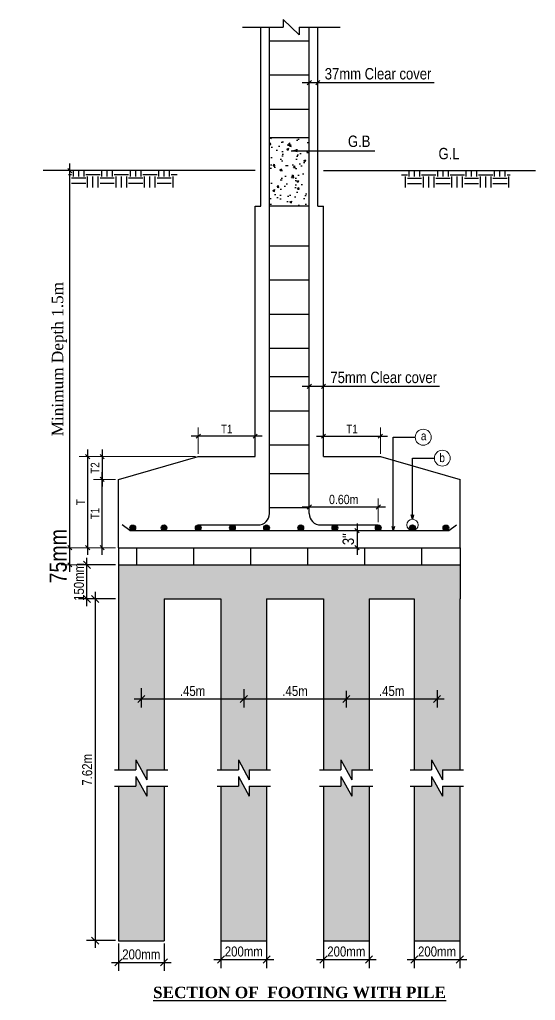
# Model space of a CAD drawing. Header units: inches. Extents: x -4010 to 65129, y -40138 to -1318.
# Drawn here: x 45073.9 to 45164.4, y -40023.5 to -39851.2 of the extents above; entities that cross this region are included whole.
import ezdxf

# ---------------------------------------------------------------- set-up
doc = ezdxf.new("R2010")
doc.units = ezdxf.units.IN
doc.header["$MEASUREMENT"] = 0
doc.header["$PDMODE"] = 99
for name, color, linetype in [('con_out1', 2, 'Continuous'), ('Hatch', 3, 'Continuous'), ('Rod', 1, 'Continuous'), ('TEX', 7, 'Continuous')]:
    doc.layers.add(name, color=color, linetype=linetype)
doc.layers.add('DIM', color=7, linetype='Continuous', lineweight=15)
doc.layers.add('Footing', color=250, linetype='Continuous', lineweight=30)
doc.styles.get("Standard").update_dxf_attribs({"font": 'ARIALN.TTF'})
doc.dimstyles.new('_20', dxfattribs={"dimscale": 0.25, "dimtxt": 7, "dimasz": 5, "dimexe": 6, "dimexo": 2, "dimgap": 2, "dimtad": 1, "dimdec": 1, "dimzin": 3, "dimdsep": 46, "dimlunit": 4, "dimtxsty": 'Standard', "dimblk": 'OBLIQUE', "dimcen": 0, "dimdle": 5, "dimclrt": 7, "dimazin": 0, "dimtfac": 0.0375, "dimtdec": 1, "dimtofl": 0, "dimtmove": 0, "dimatfit": 3, "dimldrblk": 'OPEN30', "dimfxl": 6, "dimtvp": 0.8, "dimtolj": 1, "dimtzin": 0, "dimlwe": -1, "dimarcsym": 0})
pattern_1 = [(37.5, (46480.9761, -38512.8774), (-0.03149668, 0.96341188), [0, -0.76, 0, -0.85, 0, -0.8125]), (7.5, (46480.9761, -38512.8774), (0.88488835, 1.411073), [0, -0.41, 0, -0.685, 0, -0.2625]), (327.5, (46480.3611, -38512.8774), (1.55707093, 0.00282953), [0, -0.25, 0, -0.9, 0, -1.175]), (317.5, (46480.3611, -38512.8774), (1.5030633, 0.4388378), [0, -0.125, 0, -0.59, 0, -0.675])]

# ---------------------------------------------------------------- blocks, each defined once
blk = doc.blocks.new('_Oblique')
at = {"color": 0, "linetype": 'ByBlock', "lineweight": -2}
blk.add_line((-0.5, -0.5), (0.5, 0.5), dxfattribs=at)
blk = doc.blocks.new('*D1401')
at = {"layer": 'Defpoints', "color": 0}
for p in [(45127.23, -39915.6), (45127.23, -39916.67), (45124.73, -39919.98)]:
    blk.add_point(p, dxfattribs=at)
at = {"layer": 'DIM', "color": 0}
for p, q in [((45124.73, -39919.48), (45124.73, -39914.1)), ((45127.23, -39916.17), (45127.23, -39914.1))]:
    blk.add_line(p, q, dxfattribs=at)
at = {"layer": 'DIM', "color": 0, "lineweight": -2}
for p, q in [((45123.48, -39915.6), (45127.23, -39915.6)), ((45127.23, -39915.6), (45147.62, -39915.6))]:
    blk.add_line(p, q, dxfattribs=at)
at = {"layer": 'DIM', "color": 0, "lineweight": -2, "xscale": 0.75, "yscale": 0.75, "zscale": 0.75, "rotation": 180}
blk.add_blockref('_Oblique', (45124.73, -39915.6), dxfattribs=at)
at = {"layer": 'DIM', "color": 0, "lineweight": -2, "xscale": 0.75, "yscale": 0.75, "zscale": 0.75}
blk.add_blockref('_Oblique', (45127.23, -39915.6), dxfattribs=at)
at = {"layer": 'DIM', "color": 7, "insert": (45137.8, -39914.06), "char_height": 3, "attachment_point": 5}
blk.add_mtext('\\A1;{\\H0.6667x;75mm Clear cover}', dxfattribs=at)
blk = doc.blocks.new('_Open30')
at = {"color": 0, "linetype": 'ByBlock', "lineweight": -2}
for p, q in [((-1, 0.27), (0, 0)), ((0, 0), (-1, -0.27)), ((0, 0), (-1, 0))]:
    blk.add_line(p, q, dxfattribs=at)
blk = doc.blocks.new('*D1393')
at = {"layer": 'Defpoints', "color": 0}
for p in [(45126.23, -39862.28), (45124.73, -39863.35), (45126.23, -39863.65)]:
    blk.add_point(p, dxfattribs=at)
at = {"layer": 'DIM', "color": 0, "lineweight": -2}
for p, q in [((45123.48, -39862.28), (45126.23, -39862.28)), ((45126.23, -39862.28), (45146.64, -39862.28))]:
    blk.add_line(p, q, dxfattribs=at)
at = {"layer": 'DIM', "color": 0}
for p, q in [((45124.73, -39862.85), (45124.73, -39860.78)), ((45126.23, -39863.15), (45126.23, -39860.78))]:
    blk.add_line(p, q, dxfattribs=at)
at = {"layer": 'DIM', "color": 0, "lineweight": -2, "xscale": 0.75, "yscale": 0.75, "zscale": 0.75, "rotation": 180}
blk.add_blockref('_Oblique', (45124.73, -39862.28), dxfattribs=at)
at = {"layer": 'DIM', "color": 0, "lineweight": -2, "xscale": 0.75, "yscale": 0.75, "zscale": 0.75}
blk.add_blockref('_Oblique', (45126.23, -39862.28), dxfattribs=at)
at = {"layer": 'DIM', "color": 7, "insert": (45136.81, -39860.74), "char_height": 3, "attachment_point": 5}
blk.add_mtext('\\A1;{\\H0.6667x;37mm Clear cover}', dxfattribs=at)
blk = doc.blocks.new('*D1402')
at = {"layer": 'Defpoints', "color": 0}
for p in [(45082.69, -39877.73), (45108.91, -39877.73), (45091.23, -39943.96)]:
    blk.add_point(p, dxfattribs=at)
at = {"layer": 'DIM', "color": 0}
for p, q in [((45108.41, -39877.73), (45081.19, -39877.73)), ((45090.73, -39943.96), (45081.19, -39943.96))]:
    blk.add_line(p, q, dxfattribs=at)
at = {"layer": 'DIM', "color": 0, "lineweight": -2}
blk.add_line((45082.69, -39945.21), (45082.69, -39876.48), dxfattribs=at)
at = {"layer": 'DIM', "color": 0, "lineweight": -2, "xscale": 0.75, "yscale": 0.75, "zscale": 0.75}
for p, rotation in [((45082.69, -39877.73), 90), ((45082.69, -39943.96), 270)]:
    blk.add_blockref('_Oblique', p, dxfattribs=dict(at, rotation=rotation))
at = {"layer": 'DIM', "color": 7, "insert": (45080.85, -39910.84), "char_height": 3, "attachment_point": 5, "rotation": 90}
blk.add_mtext('\\A1;{\\fTimes New Roman|b0|i0|c0|p18;\\H0.6667x;\\C256;Minimum Depth 1.5m}', dxfattribs=at)
blk = doc.blocks.new('*D1403')
at = {"layer": 'Defpoints', "color": 0}
for p in [(45131.73, -39940.96), (45131.78, -39943.96), (45133.11, -39943.96)]:
    blk.add_point(p, dxfattribs=at)
at = {"layer": 'DIM', "color": 0, "lineweight": -2}
blk.add_line((45133.11, -39939.71), (45133.11, -39945.21), dxfattribs=at)
at = {"layer": 'DIM', "color": 0}
for p, q in [((45132.23, -39940.96), (45134.61, -39940.96)), ((45132.28, -39943.96), (45134.61, -39943.96))]:
    blk.add_line(p, q, dxfattribs=at)
at = {"layer": 'DIM', "color": 0, "lineweight": -2, "xscale": 0.75, "yscale": 0.75, "zscale": 0.75}
for p, rotation in [((45133.11, -39940.96), 90), ((45133.11, -39943.96), 270)]:
    blk.add_blockref('_Oblique', p, dxfattribs=dict(at, rotation=rotation))
at = {"layer": 'DIM', "color": 7, "insert": (45131.59, -39942.46), "char_height": 3, "attachment_point": 5, "rotation": 90}
blk.add_mtext('\\A1;{\\H0.6667x;\\C7;3"}', dxfattribs=at)
blk = doc.blocks.new('*D1404')
at = {"layer": 'Defpoints', "color": 0}
for p in [(45105.23, -39924.37), (45105.23, -39927.96), (45115.23, -39927.96)]:
    blk.add_point(p, dxfattribs=at)
at = {"layer": 'DIM', "color": 0, "lineweight": -2}
blk.add_line((45116.48, -39924.37), (45103.98, -39924.37), dxfattribs=at)
at = {"layer": 'DIM', "color": 0}
for p, q in [((45105.23, -39927.46), (45105.23, -39922.87)), ((45115.23, -39927.46), (45115.23, -39922.87))]:
    blk.add_line(p, q, dxfattribs=at)
at = {"layer": 'DIM', "color": 0, "lineweight": -2, "xscale": 0.75, "yscale": 0.75, "zscale": 0.75, "rotation": 180}
blk.add_blockref('_Oblique', (45105.23, -39924.37), dxfattribs=at)
at = {"layer": 'DIM', "color": 0, "lineweight": -2, "xscale": 0.75, "yscale": 0.75, "zscale": 0.75}
blk.add_blockref('_Oblique', (45115.23, -39924.37), dxfattribs=at)
at = {"layer": 'DIM', "color": 7, "insert": (45110.23, -39923.12), "char_height": 3, "attachment_point": 5}
blk.add_mtext('\\A1;{\\H0.5x;\\C7;T1}', dxfattribs=at)
blk = doc.blocks.new('*D1405')
at = {"layer": 'Defpoints', "color": 0}
for p in [(45137.23, -39924.37), (45127.23, -39927.96), (45137.23, -39927.96)]:
    blk.add_point(p, dxfattribs=at)
at = {"layer": 'DIM', "color": 0, "lineweight": -2}
blk.add_line((45125.98, -39924.37), (45138.48, -39924.37), dxfattribs=at)
at = {"layer": 'DIM', "color": 0}
for p, q in [((45127.23, -39927.46), (45127.23, -39922.87)), ((45137.23, -39927.46), (45137.23, -39922.87))]:
    blk.add_line(p, q, dxfattribs=at)
at = {"layer": 'DIM', "color": 0, "lineweight": -2, "xscale": 0.75, "yscale": 0.75, "zscale": 0.75, "rotation": 180}
blk.add_blockref('_Oblique', (45127.23, -39924.37), dxfattribs=at)
at = {"layer": 'DIM', "color": 0, "lineweight": -2, "xscale": 0.75, "yscale": 0.75, "zscale": 0.75}
blk.add_blockref('_Oblique', (45137.23, -39924.37), dxfattribs=at)
at = {"layer": 'DIM', "color": 7, "insert": (45132.23, -39923.12), "char_height": 3, "attachment_point": 5}
blk.add_mtext('\\A1;{\\H0.5x;\\C7;T1}', dxfattribs=at)
blk = doc.blocks.new('*D1406')
at = {"layer": 'Defpoints', "color": 0}
for p in [(45088.37, -39931.96), (45091.23, -39931.96), (45090.98, -39943.96)]:
    blk.add_point(p, dxfattribs=at)
at = {"layer": 'DIM', "color": 0, "lineweight": -2}
blk.add_line((45088.37, -39945.21), (45088.37, -39930.71), dxfattribs=at)
at = {"layer": 'DIM', "color": 0}
for p, q in [((45090.73, -39931.96), (45086.87, -39931.96)), ((45090.48, -39943.96), (45086.87, -39943.96))]:
    blk.add_line(p, q, dxfattribs=at)
at = {"layer": 'DIM', "color": 0, "lineweight": -2, "xscale": 0.75, "yscale": 0.75, "zscale": 0.75}
for p, rotation in [((45088.37, -39931.96), 90), ((45088.37, -39943.96), 270)]:
    blk.add_blockref('_Oblique', p, dxfattribs=dict(at, rotation=rotation))
at = {"layer": 'DIM', "color": 7, "insert": (45087.12, -39937.96), "char_height": 3, "attachment_point": 5, "rotation": 90}
blk.add_mtext('\\A1;{\\H0.5x;\\C7;T1}', dxfattribs=at)
blk = doc.blocks.new('*D1407')
at = {"layer": 'Defpoints', "color": 0}
for p in [(45105.23, -39927.96), (45088.37, -39931.96), (45091.23, -39931.96)]:
    blk.add_point(p, dxfattribs=at)
at = {"layer": 'DIM', "color": 0, "lineweight": -2}
blk.add_line((45088.37, -39926.71), (45088.37, -39933.21), dxfattribs=at)
at = {"layer": 'DIM', "color": 0}
for p, q in [((45104.73, -39927.96), (45086.87, -39927.96)), ((45090.73, -39931.96), (45086.87, -39931.96))]:
    blk.add_line(p, q, dxfattribs=at)
at = {"layer": 'DIM', "color": 0, "lineweight": -2, "xscale": 0.75, "yscale": 0.75, "zscale": 0.75}
for p, rotation in [((45088.37, -39927.96), 90), ((45088.37, -39931.96), 270)]:
    blk.add_blockref('_Oblique', p, dxfattribs=dict(at, rotation=rotation))
at = {"layer": 'DIM', "color": 7, "insert": (45087.12, -39929.96), "char_height": 3, "attachment_point": 5, "rotation": 90}
blk.add_mtext('\\A1;{\\H0.5x;\\C7;T2}', dxfattribs=at)
blk = doc.blocks.new('*D1408')
at = {"layer": 'Defpoints', "color": 0}
for p in [(45085.83, -39927.96), (45105.23, -39927.96), (45091.23, -39943.96)]:
    blk.add_point(p, dxfattribs=at)
at = {"layer": 'DIM', "color": 0, "lineweight": -2}
blk.add_line((45085.83, -39945.21), (45085.83, -39926.71), dxfattribs=at)
at = {"layer": 'DIM', "color": 0}
for p, q in [((45104.73, -39927.96), (45084.33, -39927.96)), ((45090.73, -39943.96), (45084.33, -39943.96))]:
    blk.add_line(p, q, dxfattribs=at)
at = {"layer": 'DIM', "color": 0, "lineweight": -2, "xscale": 0.75, "yscale": 0.75, "zscale": 0.75}
for p, rotation in [((45085.83, -39927.96), 90), ((45085.83, -39943.96), 270)]:
    blk.add_blockref('_Oblique', p, dxfattribs=dict(at, rotation=rotation))
at = {"layer": 'DIM', "color": 7, "insert": (45084.58, -39935.96), "char_height": 3, "attachment_point": 5, "rotation": 90}
blk.add_mtext('\\A1;{\\H0.5x;\\C7;T}', dxfattribs=at)
blk = doc.blocks.new('*D1409')
at = {"layer": 'Defpoints', "color": 0}
for p in [(45124.73, -39936.83), (45124.73, -39936.98), (45136.84, -39939.96)]:
    blk.add_point(p, dxfattribs=at)
at = {"layer": 'DIM', "color": 0}
for p, q in [((45124.73, -39936.48), (45124.73, -39935.33)), ((45136.84, -39939.46), (45136.84, -39935.33))]:
    blk.add_line(p, q, dxfattribs=at)
at = {"layer": 'DIM', "color": 0, "lineweight": -2}
blk.add_line((45138.09, -39936.83), (45123.48, -39936.83), dxfattribs=at)
at = {"layer": 'DIM', "color": 0, "lineweight": -2, "xscale": 0.75, "yscale": 0.75, "zscale": 0.75, "rotation": 180}
blk.add_blockref('_Oblique', (45124.73, -39936.83), dxfattribs=at)
at = {"layer": 'DIM', "color": 0, "lineweight": -2, "xscale": 0.75, "yscale": 0.75, "zscale": 0.75}
blk.add_blockref('_Oblique', (45136.84, -39936.83), dxfattribs=at)
at = {"layer": 'DIM', "color": 7, "insert": (45130.78, -39935.5), "char_height": 3, "attachment_point": 5}
blk.add_mtext('\\A1;{\\H0.54x;0.60m}', dxfattribs=at)
blk = doc.blocks.new('*D1394')
at = {"layer": 'Defpoints', "color": 0}
for p in [(45082.69, -39943.96), (45090.98, -39943.96), (45091.23, -39946.96)]:
    blk.add_point(p, dxfattribs=at)
at = {"layer": 'DIM', "color": 0, "lineweight": -2}
blk.add_line((45082.69, -39948.21), (45082.69, -39942.71), dxfattribs=at)
at = {"layer": 'DIM', "color": 0}
for p, q in [((45090.48, -39943.96), (45081.19, -39943.96)), ((45090.73, -39946.96), (45081.19, -39946.96))]:
    blk.add_line(p, q, dxfattribs=at)
at = {"layer": 'DIM', "color": 0, "lineweight": -2, "xscale": 0.75, "yscale": 0.75, "zscale": 0.75}
for p, rotation in [((45082.69, -39943.96), 90), ((45082.69, -39946.96), 270)]:
    blk.add_blockref('_Oblique', p, dxfattribs=dict(at, rotation=rotation))
at = {"layer": 'DIM', "color": 7, "insert": (45080.66, -39945.46), "char_height": 3, "attachment_point": 5, "rotation": 90}
blk.add_mtext('\\A1;75mm', dxfattribs=at)
blk = doc.blocks.new('*D1395')
at = {"layer": 'Defpoints', "color": 0}
for p in [(45095.23, -39968.13), (45113.23, -39968.29), (45113.23, -39970.52)]:
    blk.add_point(p, dxfattribs=at)
at = {"layer": 'TEX', "color": 0}
for p, q in [((45095.23, -39968.63), (45095.23, -39972.02)), ((45113.23, -39968.79), (45113.23, -39972.02))]:
    blk.add_line(p, q, dxfattribs=at)
at = {"layer": 'TEX', "color": 0, "lineweight": -2}
blk.add_line((45093.98, -39970.52), (45114.48, -39970.52), dxfattribs=at)
at = {"layer": 'TEX', "color": 0, "lineweight": -2, "xscale": 1.25, "yscale": 1.25, "zscale": 1.25, "rotation": 180}
blk.add_blockref('_Oblique', (45095.23, -39970.52), dxfattribs=at)
at = {"layer": 'TEX', "color": 0, "lineweight": -2, "xscale": 1.25, "yscale": 1.25, "zscale": 1.25}
blk.add_blockref('_Oblique', (45113.23, -39970.52), dxfattribs=at)
at = {"layer": 'TEX', "color": 7, "insert": (45104.23, -39969.13), "char_height": 1.75, "attachment_point": 5}
blk.add_mtext('\\A1;.45m', dxfattribs=at)
blk = doc.blocks.new('*D1396')
at = {"layer": 'Defpoints', "color": 0}
for p in [(45113.23, -39968.29), (45131.23, -39968.61), (45131.23, -39970.52)]:
    blk.add_point(p, dxfattribs=at)
at = {"layer": 'TEX', "color": 0}
for p, q in [((45113.23, -39968.79), (45113.23, -39972.02)), ((45131.23, -39969.11), (45131.23, -39972.02))]:
    blk.add_line(p, q, dxfattribs=at)
at = {"layer": 'TEX', "color": 0, "lineweight": -2}
blk.add_line((45111.98, -39970.52), (45132.48, -39970.52), dxfattribs=at)
at = {"layer": 'TEX', "color": 0, "lineweight": -2, "xscale": 1.25, "yscale": 1.25, "zscale": 1.25, "rotation": 180}
blk.add_blockref('_Oblique', (45113.23, -39970.52), dxfattribs=at)
at = {"layer": 'TEX', "color": 0, "lineweight": -2, "xscale": 1.25, "yscale": 1.25, "zscale": 1.25}
blk.add_blockref('_Oblique', (45131.23, -39970.52), dxfattribs=at)
at = {"layer": 'TEX', "color": 7, "insert": (45122.23, -39969.13), "char_height": 1.75, "attachment_point": 5}
blk.add_mtext('\\A1;.45m', dxfattribs=at)
blk = doc.blocks.new('*D1397')
at = {"layer": 'Defpoints', "color": 0}
for p in [(45131.23, -39968.61), (45147.16, -39968.45), (45147.16, -39970.52)]:
    blk.add_point(p, dxfattribs=at)
at = {"layer": 'TEX', "color": 0}
for p, q in [((45131.23, -39969.11), (45131.23, -39972.02)), ((45147.16, -39968.95), (45147.16, -39972.02))]:
    blk.add_line(p, q, dxfattribs=at)
at = {"layer": 'TEX', "color": 0, "lineweight": -2}
blk.add_line((45129.98, -39970.52), (45148.41, -39970.52), dxfattribs=at)
at = {"layer": 'TEX', "color": 0, "lineweight": -2, "xscale": 1.25, "yscale": 1.25, "zscale": 1.25, "rotation": 180}
blk.add_blockref('_Oblique', (45131.23, -39970.52), dxfattribs=at)
at = {"layer": 'TEX', "color": 0, "lineweight": -2, "xscale": 1.25, "yscale": 1.25, "zscale": 1.25}
blk.add_blockref('_Oblique', (45147.16, -39970.52), dxfattribs=at)
at = {"layer": 'TEX', "color": 7, "insert": (45139.19, -39969.13), "char_height": 1.75, "attachment_point": 5}
blk.add_mtext('\\A1;.45m', dxfattribs=at)
blk = doc.blocks.new('*D1410')
at = {"layer": 'Defpoints', "color": 0}
for p in [(45091.23, -39952.96), (45087.13, -40012.96), (45091.23, -40012.96)]:
    blk.add_point(p, dxfattribs=at)
at = {"layer": 'TEX', "color": 0, "lineweight": -2}
blk.add_line((45087.13, -39951.71), (45087.13, -40014.21), dxfattribs=at)
at = {"layer": 'TEX', "color": 0}
for p, q in [((45090.73, -39952.96), (45085.63, -39952.96)), ((45090.73, -40012.96), (45085.63, -40012.96))]:
    blk.add_line(p, q, dxfattribs=at)
at = {"layer": 'TEX', "color": 0, "lineweight": -2, "xscale": 1.25, "yscale": 1.25, "zscale": 1.25}
for p, rotation in [((45087.13, -39952.96), 90), ((45087.13, -40012.96), 270)]:
    blk.add_blockref('_Oblique', p, dxfattribs=dict(at, rotation=rotation))
at = {"layer": 'TEX', "color": 7, "insert": (45085.74, -39982.96), "char_height": 1.75, "attachment_point": 5, "rotation": 90}
blk.add_mtext('\\A1;7.62m', dxfattribs=at)
blk = doc.blocks.new('*D1411')
at = {"layer": 'Defpoints', "color": 0}
for p in [(45085.69, -39946.96), (45091.23, -39946.96), (45091.23, -39952.96)]:
    blk.add_point(p, dxfattribs=at)
at = {"layer": 'TEX', "color": 0, "lineweight": -2}
blk.add_line((45085.69, -39954.21), (45085.69, -39945.71), dxfattribs=at)
at = {"layer": 'TEX', "color": 0}
for p, q in [((45090.73, -39946.96), (45084.19, -39946.96)), ((45090.73, -39952.96), (45084.19, -39952.96))]:
    blk.add_line(p, q, dxfattribs=at)
at = {"layer": 'TEX', "color": 0, "lineweight": -2, "xscale": 1.25, "yscale": 1.25, "zscale": 1.25}
for p, rotation in [((45085.69, -39946.96), 90), ((45085.69, -39952.96), 270)]:
    blk.add_blockref('_Oblique', p, dxfattribs=dict(at, rotation=rotation))
at = {"layer": 'TEX', "color": 7, "insert": (45084.3, -39949.96), "char_height": 1.75, "attachment_point": 5, "rotation": 90}
blk.add_mtext('\\A1;150mm', dxfattribs=at)
blk = doc.blocks.new('*D1412')
at = {"layer": 'Defpoints', "color": 0}
for p in [(45091.23, -40012.96), (45099.23, -40012.96), (45099.23, -40016.78)]:
    blk.add_point(p, dxfattribs=at)
at = {"layer": 'TEX', "color": 0}
for p, q in [((45091.23, -40013.46), (45091.23, -40018.28)), ((45099.23, -40013.46), (45099.23, -40018.28))]:
    blk.add_line(p, q, dxfattribs=at)
at = {"layer": 'TEX', "color": 0, "lineweight": -2}
blk.add_line((45089.98, -40016.78), (45100.48, -40016.78), dxfattribs=at)
at = {"layer": 'TEX', "color": 0, "lineweight": -2, "xscale": 1.25, "yscale": 1.25, "zscale": 1.25, "rotation": 180}
blk.add_blockref('_Oblique', (45091.23, -40016.78), dxfattribs=at)
at = {"layer": 'TEX', "color": 0, "lineweight": -2, "xscale": 1.25, "yscale": 1.25, "zscale": 1.25}
blk.add_blockref('_Oblique', (45099.23, -40016.78), dxfattribs=at)
at = {"layer": 'TEX', "color": 7, "insert": (45095.23, -40015.38), "char_height": 1.75, "attachment_point": 5}
blk.add_mtext('\\A1;200mm', dxfattribs=at)
blk = doc.blocks.new('*D1398')
at = {"layer": 'Defpoints', "color": 0}
for p in [(45109.23, -40012.46), (45117.23, -40012.46), (45117.23, -40016.28)]:
    blk.add_point(p, dxfattribs=at)
at = {"layer": 'TEX', "color": 0}
for p, q in [((45109.23, -40012.96), (45109.23, -40017.78)), ((45117.23, -40012.96), (45117.23, -40017.78))]:
    blk.add_line(p, q, dxfattribs=at)
at = {"layer": 'TEX', "color": 0, "lineweight": -2}
blk.add_line((45107.98, -40016.28), (45118.48, -40016.28), dxfattribs=at)
at = {"layer": 'TEX', "color": 0, "lineweight": -2, "xscale": 1.25, "yscale": 1.25, "zscale": 1.25, "rotation": 180}
blk.add_blockref('_Oblique', (45109.23, -40016.28), dxfattribs=at)
at = {"layer": 'TEX', "color": 0, "lineweight": -2, "xscale": 1.25, "yscale": 1.25, "zscale": 1.25}
blk.add_blockref('_Oblique', (45117.23, -40016.28), dxfattribs=at)
at = {"layer": 'TEX', "color": 7, "insert": (45113.23, -40014.88), "char_height": 1.75, "attachment_point": 5}
blk.add_mtext('\\A1;200mm', dxfattribs=at)
blk = doc.blocks.new('*D1399')
at = {"layer": 'Defpoints', "color": 0}
for p in [(45127.23, -40012.46), (45135.23, -40012.46), (45135.23, -40016.28)]:
    blk.add_point(p, dxfattribs=at)
at = {"layer": 'TEX', "color": 0}
for p, q in [((45127.23, -40012.96), (45127.23, -40017.78)), ((45135.23, -40012.96), (45135.23, -40017.78))]:
    blk.add_line(p, q, dxfattribs=at)
at = {"layer": 'TEX', "color": 0, "lineweight": -2}
blk.add_line((45125.98, -40016.28), (45136.48, -40016.28), dxfattribs=at)
at = {"layer": 'TEX', "color": 0, "lineweight": -2, "xscale": 1.25, "yscale": 1.25, "zscale": 1.25, "rotation": 180}
blk.add_blockref('_Oblique', (45127.23, -40016.28), dxfattribs=at)
at = {"layer": 'TEX', "color": 0, "lineweight": -2, "xscale": 1.25, "yscale": 1.25, "zscale": 1.25}
blk.add_blockref('_Oblique', (45135.23, -40016.28), dxfattribs=at)
at = {"layer": 'TEX', "color": 7, "insert": (45131.23, -40014.88), "char_height": 1.75, "attachment_point": 5}
blk.add_mtext('\\A1;200mm', dxfattribs=at)
blk = doc.blocks.new('*D1400')
at = {"layer": 'Defpoints', "color": 0}
for p in [(45143.16, -40012.46), (45151.16, -40012.46), (45151.16, -40016.28)]:
    blk.add_point(p, dxfattribs=at)
at = {"layer": 'TEX', "color": 0}
for p, q in [((45143.16, -40012.96), (45143.16, -40017.78)), ((45151.16, -40012.96), (45151.16, -40017.78))]:
    blk.add_line(p, q, dxfattribs=at)
at = {"layer": 'TEX', "color": 0, "lineweight": -2}
blk.add_line((45141.91, -40016.28), (45152.41, -40016.28), dxfattribs=at)
at = {"layer": 'TEX', "color": 0, "lineweight": -2, "xscale": 1.25, "yscale": 1.25, "zscale": 1.25, "rotation": 180}
blk.add_blockref('_Oblique', (45143.16, -40016.28), dxfattribs=at)
at = {"layer": 'TEX', "color": 0, "lineweight": -2, "xscale": 1.25, "yscale": 1.25, "zscale": 1.25}
blk.add_blockref('_Oblique', (45151.16, -40016.28), dxfattribs=at)
at = {"layer": 'TEX', "color": 7, "insert": (45147.16, -40014.88), "char_height": 1.75, "attachment_point": 5}
blk.add_mtext('\\A1;200mm', dxfattribs=at)

msp = doc.modelspace()

# ---------------------------------------------------------------- hatches: boundary and pattern name
at = {"layer": 'Hatch'}
h = msp.add_hatch(dxfattribs=at)
h.set_pattern_fill('AR-CONC', color=256, scale=0.5, style=0)
h.set_pattern_definition([(50, (45039.4597, -39984.7075), (3.5863, -0.31376), [0.375, -4.125]), (355, (45039.4597, -39984.7075), (-0.69376, 3.76096), [0.3, -3.3]), (100.4514, (45039.7585, -39984.7336), (2.89255, 3.4472), [0.3187, -3.50571]), (46.1842, (45039.4597, -39983.7075), (5.3362, -0.8276), [0.5625, -6.1875]), (96.6356, (45039.9044, -39983.7764), (4.67331, 4.87059), [0.47805, -5.25856]), (351.184, (45039.4597, -39983.7075), (4.6733, 4.8706), [0.45, -4.95]), (21, (45039.9597, -39983.9575), (2.984535, -2.013094), [0.375, -4.125]), (326, (45039.9597, -39983.9575), (1.21658, 3.62575), [0.3, -3.3]), (71.4514, (45040.2084, -39984.1252), (4.20111, 1.61265), [0.3187, -3.50571]), (37.5, (45039.4597, -39984.7075), (0.060799, 1.664469), [0, -3.26, 0, -3.35, 0, -3.3125]), (7.5, (45039.4597, -39984.7075), (1.315348, 1.972059), [0, -1.91, 0, -3.185, 0, -1.2625]), (327.5, (45038.3447, -39984.7075), (2.669112, -0.112774), [0, -1.25, 0, -3.9, 0, -5.175]), (317.5, (45037.8447, -39984.7075), (2.91593, 0.500525), [0, -1.625, 0, -2.59, 0, -3.675])])
h.paths.add_polyline_path([(45117.729, -39883.961), (45124.729, -39883.961), (45124.729, -39871.961), (45117.729, -39871.961)])
h = msp.add_hatch(dxfattribs=at)
h.set_pattern_fill('EARTH', color=256, scale=10, style=0)
h.set_pattern_definition([(180, (45202.9977, -39978.4688), (-2.5, 2.5), [2.5, -2.5]), (180, (45202.9977, -39977.5313), (-2.5, 2.5), [2.5, -2.5]), (180, (45202.9977, -39976.5938), (-2.5, 2.5), [2.5, -2.5]), (90, (45202.6852, -39976.2813), (2.5, 2.5), [2.5, -2.5]), (90, (45201.7477, -39976.2813), (2.5, 2.5), [2.5, -2.5]), (90, (45200.8102, -39976.2813), (2.5, 2.5), [2.5, -2.5])])
h.paths.add_polyline_path([(45082.459, -39877.725), (45101.561, -39877.725), (45101.561, -39880.725), (45082.459, -39880.725)])
h = msp.add_hatch(dxfattribs=at)
h.set_pattern_fill('EARTH', color=256, scale=10, style=0)
h.set_pattern_definition([(0, (45039.4597, -39978.4688), (2.5, 2.5), [2.5, -2.5]), (0, (45039.4597, -39977.5313), (2.5, 2.5), [2.5, -2.5]), (0, (45039.4597, -39976.5938), (2.5, 2.5), [2.5, -2.5]), (90, (45039.7722, -39976.2813), (-2.5, 2.5), [2.5, -2.5]), (90, (45040.7097, -39976.2813), (-2.5, 2.5), [2.5, -2.5]), (90, (45041.6472, -39976.2813), (-2.5, 2.5), [2.5, -2.5])])
h.paths.add_polyline_path([(45159.998, -39877.725), (45140.896, -39877.725), (45140.896, -39880.725), (45159.998, -39880.725)])
h = msp.add_hatch(dxfattribs=at)
h.set_pattern_fill('BRICK', color=256, scale=20, style=0)
h.set_pattern_definition([(0, (45039.4597, -39982.7075), (0, 5), []), (90, (45039.46, -39982.707), (-10, 6e-16), [5, -5]), (90, (45044.46, -39982.707), (-10, 6e-16), [-5, 5])])
h.paths.add_polyline_path([(45151.229, -39946.964), (45151.229, -39943.964), (45091.229, -39943.964), (45091.229, -39946.964)])
h = msp.add_hatch(dxfattribs=at)
h.set_pattern_fill('AR-SAND', color=256, scale=0.5, style=0)
h.set_pattern_definition([(37.5, (45039.4597, -39982.70746), (-0.0314967, 0.963412), [0, -0.76, 0, -0.85, 0, -0.8125]), (7.5, (45039.4597, -39982.7075), (0.884888, 1.411073), [0, -0.41, 0, -0.685, 0, -0.2625]), (327.5, (45038.8447, -39982.70746), (1.557071, 0.0028295), [0, -0.25, 0, -0.9, 0, -1.175]), (317.5, (45038.8447, -39982.7075), (1.503063, 0.438838), [0, -0.125, 0, -0.59, 0, -0.675])])
h.paths.add_polyline_path([(45091.229, -39946.964), (45091.229, -39952.964), (45151.229, -39952.964), (45151.229, -39946.964)])
h = msp.add_hatch(dxfattribs=at)
h.set_pattern_fill('AR-SAND', color=256, scale=0.5, style=0)
h.set_pattern_definition(pattern_1)
h.paths.add_polyline_path([(45091.229, -40012.964), (45099.229, -40012.964), (45099.229, -39985.855), (45096.18, -39985.855), (45096.18, -39987.589), (45094.278, -39984.12), (45094.278, -39985.855), (45091.229, -39985.855)])
h.paths.add_polyline_path([(45117.229, -39985.855), (45114.18, -39985.855), (45114.18, -39987.589), (45112.278, -39984.12), (45112.278, -39985.855), (45109.229, -39985.855), (45109.229, -40012.964), (45117.229, -40012.964)])
h.paths.add_polyline_path([(45127.229, -40012.964), (45135.229, -40012.964), (45135.229, -39985.855), (45132.18, -39985.855), (45132.18, -39987.589), (45130.278, -39984.12), (45130.278, -39985.855), (45127.229, -39985.855)])
h.paths.add_polyline_path([(45151.155, -39985.855), (45148.106, -39985.855), (45148.106, -39987.589), (45146.205, -39984.12), (45146.205, -39985.855), (45143.155, -39985.855), (45143.155, -40012.964), (45151.155, -40012.964)])
h.paths.add_polyline_path([(45151.155, -39952.964), (45143.155, -39952.964), (45143.155, -39982.964), (45146.205, -39982.964), (45146.205, -39981.229), (45148.106, -39984.698), (45148.106, -39982.964), (45151.155, -39982.964)])
h.paths.add_polyline_path([(45135.229, -39952.964), (45127.229, -39952.964), (45127.229, -39982.964), (45130.278, -39982.964), (45130.278, -39981.229), (45132.18, -39984.698), (45132.18, -39982.964), (45135.229, -39982.964)])
h.paths.add_polyline_path([(45109.229, -39982.964), (45112.278, -39982.964), (45112.278, -39981.229), (45114.18, -39984.698), (45114.18, -39982.964), (45117.229, -39982.964), (45117.229, -39952.964), (45109.229, -39952.964)])
h.paths.add_polyline_path([(45099.229, -39952.964), (45091.229, -39952.964), (45091.229, -39982.964), (45094.278, -39982.964), (45094.278, -39981.229), (45096.18, -39984.698), (45096.18, -39982.964), (45099.229, -39982.964)])
h = msp.add_hatch(dxfattribs=at)
h.set_pattern_fill('AR-SAND', color=256, scale=0.5, style=0)
h.set_pattern_definition(pattern_1)
h.paths.add_polyline_path([(45091.229, -40012.964), (45099.229, -40012.964), (45099.229, -39985.855), (45096.18, -39985.855), (45096.18, -39987.589), (45094.278, -39984.12), (45094.278, -39985.855), (45091.229, -39985.855)])
h.paths.add_polyline_path([(45117.229, -39985.855), (45114.18, -39985.855), (45114.18, -39987.589), (45112.278, -39984.12), (45112.278, -39985.855), (45109.229, -39985.855), (45109.229, -40012.964), (45117.229, -40012.964)])
h.paths.add_polyline_path([(45127.229, -40012.964), (45135.229, -40012.964), (45135.229, -39985.855), (45132.18, -39985.855), (45132.18, -39987.589), (45130.278, -39984.12), (45130.278, -39985.855), (45127.229, -39985.855)])
h.paths.add_polyline_path([(45151.155, -39985.855), (45148.106, -39985.855), (45148.106, -39987.589), (45146.205, -39984.12), (45146.205, -39985.855), (45143.155, -39985.855), (45143.155, -40012.964), (45151.155, -40012.964)])
h.paths.add_polyline_path([(45151.155, -39952.964), (45143.155, -39952.964), (45143.155, -39982.964), (45146.205, -39982.964), (45146.205, -39981.229), (45148.106, -39984.698), (45148.106, -39982.964), (45151.155, -39982.964)])
h.paths.add_polyline_path([(45135.229, -39952.964), (45127.229, -39952.964), (45127.229, -39982.964), (45130.278, -39982.964), (45130.278, -39981.229), (45132.18, -39984.698), (45132.18, -39982.964), (45135.229, -39982.964)])
h.paths.add_polyline_path([(45109.229, -39982.964), (45112.278, -39982.964), (45112.278, -39981.229), (45114.18, -39984.698), (45114.18, -39982.964), (45117.229, -39982.964), (45117.229, -39952.964), (45109.229, -39952.964)])
h.paths.add_polyline_path([(45099.229, -39952.964), (45091.229, -39952.964), (45091.229, -39982.964), (45094.278, -39982.964), (45094.278, -39981.229), (45096.18, -39984.698), (45096.18, -39982.964), (45099.229, -39982.964)])
h = msp.add_hatch(dxfattribs=at)
h.set_pattern_fill('AR-SAND', color=256, scale=0.5, style=0)
h.set_pattern_definition(pattern_1)
h.paths.add_polyline_path([(45091.229, -40012.964), (45099.229, -40012.964), (45099.229, -39985.855), (45096.18, -39985.855), (45096.18, -39987.589), (45094.278, -39984.12), (45094.278, -39985.855), (45091.229, -39985.855)])
h.paths.add_polyline_path([(45117.229, -39985.855), (45114.18, -39985.855), (45114.18, -39987.589), (45112.278, -39984.12), (45112.278, -39985.855), (45109.229, -39985.855), (45109.229, -40012.964), (45117.229, -40012.964)])
h.paths.add_polyline_path([(45127.229, -40012.964), (45135.229, -40012.964), (45135.229, -39985.855), (45132.18, -39985.855), (45132.18, -39987.589), (45130.278, -39984.12), (45130.278, -39985.855), (45127.229, -39985.855)])
h.paths.add_polyline_path([(45151.155, -39985.855), (45148.106, -39985.855), (45148.106, -39987.589), (45146.205, -39984.12), (45146.205, -39985.855), (45143.155, -39985.855), (45143.155, -40012.964), (45151.155, -40012.964)])
h.paths.add_polyline_path([(45151.155, -39952.964), (45143.155, -39952.964), (45143.155, -39982.964), (45146.205, -39982.964), (45146.205, -39981.229), (45148.106, -39984.698), (45148.106, -39982.964), (45151.155, -39982.964)])
h.paths.add_polyline_path([(45135.229, -39952.964), (45127.229, -39952.964), (45127.229, -39982.964), (45130.278, -39982.964), (45130.278, -39981.229), (45132.18, -39984.698), (45132.18, -39982.964), (45135.229, -39982.964)])
h.paths.add_polyline_path([(45109.229, -39982.964), (45112.278, -39982.964), (45112.278, -39981.229), (45114.18, -39984.698), (45114.18, -39982.964), (45117.229, -39982.964), (45117.229, -39952.964), (45109.229, -39952.964)])
h.paths.add_polyline_path([(45099.229, -39952.964), (45091.229, -39952.964), (45091.229, -39982.964), (45094.278, -39982.964), (45094.278, -39981.229), (45096.18, -39984.698), (45096.18, -39982.964), (45099.229, -39982.964)])
at = {"layer": 'Rod'}
for points in [[(45094.228, -39940.478, 1), (45093.228, -39940.478, 1)], [(45099.729, -39940.464, 1), (45098.729, -39940.464, 1)], [(45105.729, -39940.464, 1), (45104.729, -39940.464, 1)], [(45111.729, -39940.464, 1), (45110.729, -39940.464, 1)], [(45117.729, -39940.464, 1), (45116.729, -39940.464, 1)], [(45123.729, -39940.464, 1), (45122.729, -39940.464, 1)], [(45129.729, -39940.464, 1), (45128.729, -39940.464, 1)], [(45137.341, -39940.464, 1), (45136.341, -39940.464, 1)], [(45143.341, -39940.464, 1), (45142.341, -39940.464, 1)], [(45149.229, -39940.478, 1), (45148.229, -39940.478, 1)]]:
    msp.add_hatch(color=256, dxfattribs=at).paths.add_polyline_path(points)

# ---------------------------------------------------------------- linework, layer by layer
at = {"layer": 'con_out1'}
for p, q in [((45120.159, -39851.222), (45120.159, -39852.565)), ((45120.159, -39851.222), (45122.973, -39853.909)), ((45112.997, -39852.565), (45120.159, -39852.565)), ((45116.229, -39883.964), (45116.229, -39852.565)), ((45122.973, -39852.565), (45130.134, -39852.565)), ((45122.973, -39852.565), (45122.973, -39853.909)), ((45126.229, -39883.964), (45126.229, -39852.565)), ((45124.729, -39871.961), (45117.729, -39871.961)), ((45115.229, -39927.964), (45115.229, -39883.964)), ((45115.229, -39883.964), (45116.229, -39883.964)), ((45124.729, -39883.961), (45117.729, -39883.961)), ((45126.229, -39883.964), (45127.229, -39883.964)), ((45127.229, -39927.964), (45127.229, -39883.964)), ((45091.229, -39931.964), (45105.229, -39927.964)), ((45105.229, -39927.964), (45115.229, -39927.964)), ((45127.229, -39927.964), (45137.229, -39927.964)), ((45137.229, -39927.964), (45151.229, -39931.964)), ((45091.229, -39943.964), (45091.229, -39931.964)), ((45151.229, -39943.964), (45151.229, -39931.964)), ((45091.229, -39943.964), (45151.229, -39943.964)), ((45091.229, -39952.964), (45091.229, -39982.964)), ((45099.229, -39952.964), (45099.229, -39982.964)), ((45109.229, -39952.964), (45109.229, -39982.964)), ((45117.229, -39952.964), (45117.229, -39982.964)), ((45127.229, -39952.964), (45127.229, -39982.964)), ((45135.229, -39952.964), (45135.229, -39982.964)), ((45143.155, -39952.964), (45143.155, -39982.964)), ((45151.155, -39952.964), (45151.155, -39982.964)), ((45094.278, -39981.229), (45094.278, -39982.964)), ((45094.278, -39981.229), (45096.18, -39984.698)), ((45112.278, -39981.229), (45112.278, -39982.964)), ((45112.278, -39981.229), (45114.18, -39984.698)), ((45130.278, -39981.229), (45130.278, -39982.964)), ((45130.278, -39981.229), (45132.18, -39984.698)), ((45146.205, -39981.229), (45146.205, -39982.964)), ((45146.205, -39981.229), (45148.106, -39984.698)), ((45090.533, -39982.964), (45094.278, -39982.964)), ((45096.18, -39982.964), (45099.908, -39982.964)), ((45096.18, -39982.964), (45096.18, -39984.698)), ((45108.533, -39982.964), (45112.278, -39982.964)), ((45114.18, -39982.964), (45117.908, -39982.964)), ((45114.18, -39982.964), (45114.18, -39984.698)), ((45126.533, -39982.964), (45130.278, -39982.964)), ((45132.18, -39982.964), (45135.908, -39982.964)), ((45132.18, -39982.964), (45132.18, -39984.698)), ((45142.46, -39982.964), (45146.205, -39982.964)), ((45148.106, -39982.964), (45151.835, -39982.964)), ((45148.106, -39982.964), (45148.106, -39984.698)), ((45094.278, -39984.12), (45094.278, -39985.855)), ((45094.278, -39984.12), (45096.18, -39987.589)), ((45112.278, -39984.12), (45112.278, -39985.855)), ((45112.278, -39984.12), (45114.18, -39987.589)), ((45130.278, -39984.12), (45130.278, -39985.855)), ((45130.278, -39984.12), (45132.18, -39987.589)), ((45146.205, -39984.12), (45146.205, -39985.855)), ((45146.205, -39984.12), (45148.106, -39987.589)), ((45090.533, -39985.855), (45094.278, -39985.855)), ((45091.229, -39985.855), (45091.229, -40012.964)), ((45096.18, -39985.855), (45099.908, -39985.855)), ((45096.18, -39985.855), (45096.18, -39987.589)), ((45099.229, -39985.855), (45099.229, -40012.964)), ((45099.229, -39985.855), (45099.229, -40012.964)), ((45099.229, -39985.855), (45099.229, -40012.964)), ((45108.533, -39985.855), (45112.278, -39985.855)), ((45109.229, -39985.855), (45109.229, -40012.964)), ((45109.229, -39985.855), (45109.229, -40012.964)), ((45109.229, -39985.855), (45109.229, -40012.964)), ((45114.18, -39985.855), (45117.908, -39985.855)), ((45114.18, -39985.855), (45114.18, -39987.589)), ((45117.229, -39985.855), (45117.229, -40012.964)), ((45117.229, -39985.855), (45117.229, -40012.964)), ((45117.229, -39985.855), (45117.229, -40012.964)), ((45126.533, -39985.855), (45130.278, -39985.855)), ((45127.229, -39985.855), (45127.229, -40012.964)), ((45132.18, -39985.855), (45135.908, -39985.855)), ((45132.18, -39985.855), (45132.18, -39987.589)), ((45135.229, -39985.855), (45135.229, -40012.964)), ((45135.229, -39985.855), (45135.229, -40012.964)), ((45135.229, -39985.855), (45135.229, -40012.964)), ((45142.46, -39985.855), (45146.205, -39985.855)), ((45143.155, -39985.855), (45143.155, -40012.964)), ((45148.106, -39985.855), (45151.835, -39985.855)), ((45148.106, -39985.855), (45148.106, -39987.589)), ((45151.155, -39985.855), (45151.155, -40012.964)), ((45151.155, -39985.855), (45151.155, -40012.964)), ((45151.155, -39985.855), (45151.155, -40012.964)), ((45091.229, -40012.964), (45099.229, -40012.964)), ((45109.229, -40012.964), (45117.229, -40012.964)), ((45127.229, -40012.964), (45135.229, -40012.964)), ((45143.155, -40012.964), (45151.155, -40012.964))]:
    msp.add_line(p, q, dxfattribs=at)
at = {"layer": 'DIM'}
msp.add_line((45142.841, -39928.235), (45146.691, -39928.235), dxfattribs=at)
for centre, radius in [((45144.737, -39924.56), 1.398), ((45148.089, -39928.235), 1.398), ((45142.841, -39939.964), 1)]:
    msp.add_circle(centre, radius, dxfattribs=at)
at = {"layer": 'Footing'}
for p, q in [((45091.229, -39943.964), (45091.229, -39952.964)), ((45151.229, -39943.964), (45151.229, -39952.964)), ((45091.229, -39946.964), (45151.229, -39946.964)), ((45099.229, -39952.964), (45109.229, -39952.964)), ((45117.229, -39952.964), (45127.229, -39952.964)), ((45135.229, -39952.964), (45143.155, -39952.964)), ((45151.155, -39952.964), (45151.229, -39952.964))]:
    msp.add_line(p, q, dxfattribs=at)
at = {"layer": 'Hatch'}
for p, q in [((45115.229, -39877.725), (45078.026, -39877.725)), ((45127.229, -39877.725), (45164.431, -39877.725))]:
    msp.add_line(p, q, dxfattribs=at)
at = {"layer": 'Rod'}
for p, q in [((45117.729, -39937.964), (45117.729, -39852.565)), ((45124.729, -39937.964), (45124.729, -39852.565)), ((45124.729, -39854.978), (45117.729, -39854.978)), ((45124.729, -39860.978), (45117.729, -39860.978)), ((45124.729, -39866.978), (45117.729, -39866.978)), ((45124.729, -39890.978), (45117.729, -39890.978)), ((45124.729, -39896.978), (45117.729, -39896.978)), ((45124.729, -39902.978), (45117.729, -39902.978)), ((45124.729, -39908.978), (45117.729, -39908.978)), ((45124.729, -39908.978), (45117.729, -39908.978)), ((45124.729, -39913.978), (45117.729, -39913.978)), ((45124.729, -39919.978), (45117.729, -39919.978)), ((45124.729, -39925.978), (45117.729, -39925.978)), ((45124.729, -39930.978), (45117.729, -39930.978)), ((45124.729, -39936.978), (45117.729, -39936.978)), ((45093.229, -39940.964), (45091.882, -39939.931)), ((45149.229, -39940.964), (45150.575, -39939.931)), ((45093.229, -39940.964), (45149.229, -39940.964)), ((45105.229, -39939.964), (45115.729, -39939.964)), ((45126.729, -39939.964), (45136.841, -39939.964))]:
    msp.add_line(p, q, dxfattribs=at)
for centre in [(45093.728, -39940.478), (45099.229, -39940.464), (45105.229, -39940.464), (45111.229, -39940.464), (45117.229, -39940.464), (45123.229, -39940.464), (45129.229, -39940.464), (45136.841, -39940.464), (45142.841, -39940.464), (45148.729, -39940.478)]:
    msp.add_circle(centre, 0.5, dxfattribs=at)
for centre, start, end in [((45115.729, -39937.964), 270, 0), ((45126.729, -39937.964), 180, 270)]:
    msp.add_arc(centre, 2, start, end, dxfattribs=at)

# ---------------------------------------------------------------- texts
at = {"layer": 'DIM'}
for s, p in [('a', (45144.333, -39925.083)), ('b', (45147.576, -39928.925))]:
    msp.add_text(s, height=1.519, dxfattribs=at).set_placement(p)
at = {"layer": 'DIM', "char_height": 2, "attachment_point": 1}
for s, insert in [('G.B', (45131.52, -39871.587)), ('G.L', (45147.421, -39873.747))]:
    msp.add_mtext(s, dxfattribs=dict(at, insert=insert))
at = {"layer": 'TEX', "insert": (45097.296, -40021.051), "char_height": 2, "width": 81.96997, "attachment_point": 1}
msp.add_mtext('\\pt18;{\\fTimes New Roman|b1|i0|c0|p18;\\LSECTION OF  FOOTING WITH PILE}', dxfattribs=at)

# ---------------------------------------------------------------- dimensions: what is measured, and where the dimension line sits
at = {"layer": 'DIM'}
for base, p1, p2, text, picture, middle in [((45126.229, -39862.277), (45124.729, -39863.351), (45126.229, -39863.654), '{\\H0.6667x;37mm Clear cover}', '*D1393', (45136.807, -39860.742)), ((45127.229, -39915.597), (45124.729, -39919.978), (45127.229, -39916.671), '{\\H0.6667x;75mm Clear cover}', '*D1401', (45137.8, -39914.062)), ((45137.229, -39924.373), (45127.229, -39927.964), (45137.229, -39927.964), '{\\H0.5x;\\C7;T1}', '*D1405', (45132.229, -39923.12)), ((45124.729, -39936.826), (45136.841, -39939.964), (45124.729, -39936.978), '{\\H0.54x;0.60m}', '*D1409', (45130.785, -39935.499))]:
    dim = msp.add_linear_dim(base=base, p1=p1, p2=p2, text=text, dimstyle='_20', override={"dimtxt": 12, "dimasz": 3}, dxfattribs=at)
    dim.commit()
    dim.dimension.update_dxf_attribs({"geometry": picture, "text_midpoint": middle})
for base, p1, p2, text, picture, middle in [((45082.691, -39877.725), (45091.229, -39943.964), (45108.911, -39877.725), '{\\fTimes New Roman|b0|i0|c0|p18;\\H0.6667x;\\C256;Minimum Depth 1.5m}', '*D1402', (45082.691, -39910.844)), ((45082.691, -39943.964), (45091.229, -39946.964), (45090.979, -39943.964), '75mm', '*D1394', (45082.691, -39945.464))]:
    dim = msp.add_linear_dim(base=base, p1=p1, p2=p2, angle=90, text=text, dimstyle='_20', override={"dimtxt": 12, "dimasz": 3}, dxfattribs=at)
    dim.commit()
    dim.dimension.update_dxf_attribs({"geometry": picture, "text_midpoint": middle, "dimtype": 160})
dim = msp.add_linear_dim(base=(45105.229, -39924.373), p1=(45115.229, -39927.964), p2=(45105.229, -39927.964), text='{\\H0.5x;\\C7;T1}', dimstyle='_20', override={"dimtxt": 12, "dimasz": 3}, dxfattribs=at)
dim.commit()
dim.dimension.update_dxf_attribs({"geometry": '*D1404', "text_midpoint": (45110.229, -39924.373), "dimtype": 160})
for base, p1, p2, text, picture, middle in [((45085.835, -39927.964), (45091.229, -39943.964), (45105.229, -39927.964), '{\\H0.5x;\\C7;T}', '*D1408', (45084.585, -39935.964)), ((45088.369, -39931.964), (45105.229, -39927.964), (45091.229, -39931.964), '{\\H0.5x;\\C7;T2}', '*D1407', (45087.116, -39929.964)), ((45088.369, -39931.964), (45090.979, -39943.964), (45091.229, -39931.964), '{\\H0.5x;\\C7;T1}', '*D1406', (45087.116, -39937.964)), ((45133.112, -39943.964), (45131.728, -39940.964), (45131.783, -39943.964), '{\\H0.6667x;\\C7;<>}', '*D1403', (45131.591, -39942.464))]:
    dim = msp.add_linear_dim(base=base, p1=p1, p2=p2, angle=90, text=text, dimstyle='_20', override={"dimtxt": 12, "dimasz": 3}, dxfattribs=at)
    dim.commit()
    dim.dimension.update_dxf_attribs({"geometry": picture, "text_midpoint": middle})
at = {"layer": 'TEX'}
dim = msp.add_linear_dim(base=(45085.69, -39946.964), p1=(45091.229, -39952.964), p2=(45091.229, -39946.964), angle=90, text='150mm', dimstyle='_20', dxfattribs=at)
dim.commit()
dim.dimension.update_dxf_attribs({"geometry": '*D1411', "text_midpoint": (45085.69, -39949.964), "dimtype": 160})
dim = msp.add_linear_dim(base=(45087.133, -40012.964), p1=(45091.229, -39952.964), p2=(45091.229, -40012.964), angle=90, text='7.62m', dimstyle='_20', dxfattribs=at)
dim.commit()
dim.dimension.update_dxf_attribs({"geometry": '*D1410', "text_midpoint": (45085.74, -39982.964)})
for base, p1, p2, text, picture, middle in [((45113.229, -39970.517), (45095.229, -39968.127), (45113.229, -39968.287), '.45m', '*D1395', (45104.229, -39969.127)), ((45131.229, -39970.517), (45113.229, -39968.287), (45131.229, -39968.605), '.45m', '*D1396', (45122.229, -39969.127)), ((45147.155, -39970.517), (45131.229, -39968.605), (45147.155, -39968.446), '.45m', '*D1397', (45139.192, -39969.127)), ((45099.229, -40016.775), (45091.229, -40012.964), (45099.229, -40012.964), '200mm', '*D1412', (45095.229, -40015.382)), ((45117.229, -40016.275), (45109.229, -40012.464), (45117.229, -40012.464), '200mm', '*D1398', (45113.229, -40014.882)), ((45135.229, -40016.275), (45127.229, -40012.464), (45135.229, -40012.464), '200mm', '*D1399', (45131.229, -40014.882)), ((45151.155, -40016.275), (45143.155, -40012.464), (45151.155, -40012.464), '200mm', '*D1400', (45147.155, -40014.882))]:
    dim = msp.add_linear_dim(base=base, p1=p1, p2=p2, text=text, dimstyle='_20', dxfattribs=at)
    dim.commit()
    dim.dimension.update_dxf_attribs({"geometry": picture, "text_midpoint": middle})

# ---------------------------------------------------------------- leaders
at = {"layer": 'DIM', "annotation_type": 0, "has_hookline": 1, "hookline_direction": 0, "text_width": 4.575}
msp.add_leader([(45121.833, -39874.247), (45131.16, -39874.247)], dimstyle='_20', override={"dimtxt": 12, "dimasz": 3}, dxfattribs=at)
at = {"layer": 'DIM'}
for points in [[(45139.489, -39940.964), (45139.489, -39924.56), (45143.339, -39924.56)], [(45142.841, -39938.964), (45142.841, -39928.235), (45146.691, -39928.235)]]:
    msp.add_leader(points, dimstyle='_20', override={"dimtxt": 12, "dimasz": 3}, dxfattribs=at)

doc.saveas('drawing.dxf')
